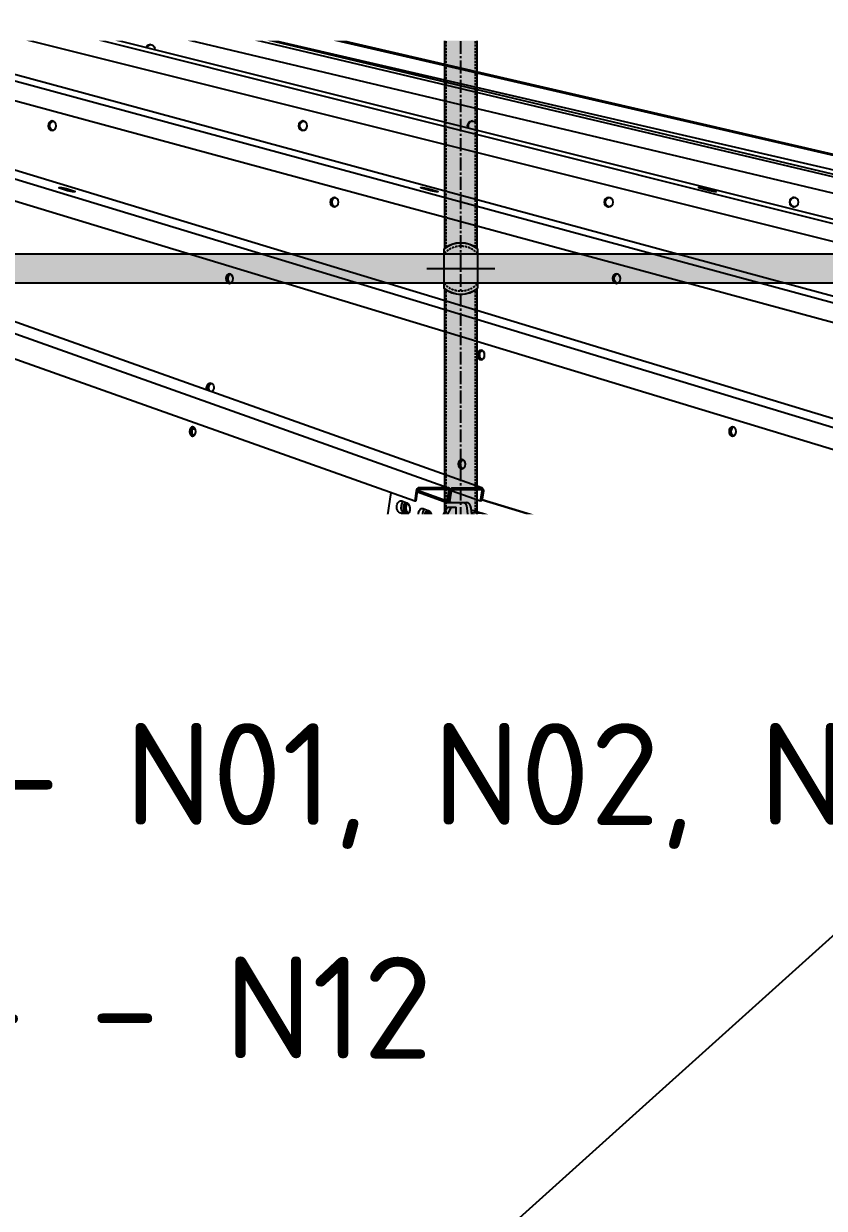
# Model space of a CAD drawing. Header units: millimetres. Extents: x -272986 to 200319, y -34579 to 49604.
# Drawn here: x -32902 to -31723, y 14774 to 16518 of the extents above; entities that cross this region are included whole.
import ezdxf
from ezdxf import colors
from ezdxf.entities.mleader import LeaderData, LeaderLine
from ezdxf.math import Vec2, Vec3

# ---------------------------------------------------------------- set-up
doc = ezdxf.new("R2010")
doc.units = ezdxf.units.MM
for name, pattern in [('CENTER2', [28.575000000000003, 19.05, -3.175, 3.175, -3.175]), ('HIDDEN', [9.524999999999999, 6.35, -3.175]), ('HIDDEN2', [4.762499999999999, 3.175, -1.5875])]:
    doc.linetypes.add(name, pattern=pattern)
doc.layers.get('Defpoints').update_dxf_attribs({"color": 9})
for name, color, linetype in [('X 0001 M', 7, 'Continuous'), ('X 0515 M', 7, 'Continuous'), ('X 1001 M', 8, 'HIDDEN2'), ('X 1515 M', 8, 'HIDDEN'), ('X 2001 M', 1, 'CENTER2'), ('X 3001 D', 5, 'Continuous'), ('X 4001 T', 7, 'Continuous'), ('X 5001 H', 8, 'Continuous')]:
    doc.layers.add(name, color=color, linetype=linetype)
doc.layers.add('X 5999 H', color=7, linetype='Continuous', true_color=0xffffff)
doc.styles.add('BIT STD. 2.5', font='isocpeur.ttf', dxfattribs={"height": 2.5})
doc.styles.add('BIT STD. 3.0', font='isocpeur.ttf', dxfattribs={"height": 2.5})
doc.dimstyles.new('BIT STD. 3.0', dxfattribs={"dimtxt": 3, "dimasz": 3, "dimexe": 1, "dimexo": 0.75, "dimgap": 1, "dimtad": 1, "dimdec": 0, "dimdsep": 46, "dimtxsty": 'BIT STD. 3.0', "dimcen": 0, "dimadec": 0, "dimazin": 0, "dimtfac": 1, "dimtdec": 0, "dimtmove": 0, "dimatfit": 3, "dimfxl": 1, "dimtfill": 1, "dimlwd": -1, "dimlwe": -1, "dimarcsym": 0})

# ---------------------------------------------------------------- blocks, each defined once
blk = doc.blocks.new('*D36')
at = {"layer": 'Defpoints', "color": 0, "transparency": 16777216}
for p in [(-29560.67678410275, 19644.47732991414), (-45157.67678410285, 15542.02923352813), (-29560.67678410275, 15542.02923352813)]:
    blk.add_point(p, dxfattribs=at)
at = {"layer": 'X 3001 D', "color": 0, "transparency": 16777216}
for p, q in [((-45157.67678410285, 15587.02923352813), (-45157.67678410285, 19704.47732991414)), ((-29560.67678410275, 15587.02923352813), (-29560.67678410275, 19704.47732991414)), ((-44977.67678410285, 19644.47732991414), (-29740.67678410275, 19644.47732991414))]:
    blk.add_line(p, q, dxfattribs=at)
for points in [[(-44977.67678410285, 19674.47732991414), (-44977.67678410285, 19614.47732991414), (-45157.67678410285, 19644.47732991414)], [(-29740.67678410275, 19674.47732991414), (-29740.67678410275, 19614.47732991414), (-29560.67678410275, 19644.47732991414)]]:
    blk.add_solid(points, dxfattribs=at)
at = {"layer": 'X 3001 D', "color": 0, "transparency": 16777216, "insert": (-37359.1767841028, 19794.47732991414), "char_height": 150, "attachment_point": 5, "style": 'BIT STD. 3.0', "bg_fill": 3, "box_fill_scale": 1.1, "bg_fill_color": 256, "bg_fill_true_color": 13158600, "bg_fill_transparency": 0}
blk.add_mtext('INTERNAL TANK DIAMETER - %%C15597mm (20 PLATES ROUND)', dxfattribs=at)
blk = doc.blocks.new('A$C79477E6E')
at = {"extrusion": (0, 1, 0)}
for p, q in [((779.1481817472595, 1807.075177638053), (5082.206792844812, 277.4080080997392)), ((5131.633180608846, 277.408008099721), (828.57456951126, 1807.075177638037)), ((903.5312063859819, 1807.148346581193), (5941.765514146438, 277.4811770428805)), ((5983.979637287925, 277.4811770428623), (945.7453295274463, 1807.148346581178)), ((1005.778426295106, 1807.190208002028), (6655.13038112038, 277.5230384637161)), ((6689.092787826947, 277.523038463698), (1039.740833001648, 1807.190208002014)), ((1083.343408352703, 1807.21483543778), (7204.707215990795, 277.5476658994667)), ((7229.581639094551, 277.5476658994485), (1108.217831456437, 1807.214835437764)), ((1134.300195464933, 1807.228758430649), (7576.947563330057, 277.5615888923367)), ((7592.12151198072, 277.5615888923185), (1149.474144115571, 1807.228758430632)), ((1157.385355568429, 1807.235084336009), (7762.676923543022, 277.5679147976971)), ((7767.776764765349, 277.5679147976789), (1162.485196790742, 1807.235084335995)), ((754.916153752536, 1778.76946572288), (5032.716276783151, 258.0812768213946)), ((1014.02843625953, 1741.149352064307), (5898.780234710128, 258.0812768213946)), ((1334.448691796191, 1689.133435874106), (6619.59664632897, 258.0812768213946)), ((1775.685961908388, 1607.919369280638), (7177.416619333144, 258.0812768213946)), ((2524.775437146218, 1453.231355403514), (7558.504774688907, 258.0812768213946)), ((4532.594486681122, 1003.980059078869), (7753.477457252335, 258.0812768213946)), ((4521.37500379642, 714.6485767070899), (4511.002168456904, 717.7978914679061)), ((4524.67270910845, 713.8421152152823), (4519.666805824305, 715.3619663059417)), ((4520.094441133533, 717.7978914679043), (4530.467276473039, 714.6485767070899)), ((5056.499570128759, 714.6485767070899), (5044.868551398231, 717.7978914679061)), ((5052.183531304257, 717.7978914679043), (5063.814550034778, 714.6485767070899)), ((5467.116335484247, 714.6485767070899), (5454.513527644976, 717.7978914679061)), ((5459.871095698098, 717.7978914679043), (5472.473903537353, 714.6485767070899)), ((3420.671222481727, 600.8943627818426), (4964.663591726112, 52.03025222574615)), ((3428.495417868846, 597.4372091013956), (4964.663591726119, 51.35447242221016)), ((3652.524732886723, 498.4489128456989), (4834.522209814506, 78.26808373252607)), ((4705.709115895883, 364.3759997488396), (4709.871577074449, 363.1161353394964)), ((4971.37461706976, 92.68079769186443), (4998.023386789679, 270.414033503368)), ((5034.907687131421, 272.6968277930373), (5032.716276783223, 258.0812768212581)), ((5034.617291697225, 258.0812768212581), (5036.808702045422, 272.6968277930373)), ((5036.618117676848, 271.4257305950359), (5080.01175531992, 256)), ((5086.095003044717, 256), (5037.013800714125, 273.4475670986558)), ((5080.89728012546, 275.1327529549999), (5039.074952017461, 275.1327529549999)), ((5081.262515183498, 277.5686781169625), (5039.440187075485, 277.5686781169625)), ((5082.433059981431, 272.6968277930373), (5080.241577728204, 258.0807972526654)), ((5084.334074895425, 272.6968277930373), (5082.046395628513, 257.4392139188985)), ((5086.235089809456, 272.6968277930373), (5083.851213528858, 256.7976305851244)), ((5086.440366476269, 273.4480089530134), (5129.668037397354, 258.0812768213509)), ((5088.501339781495, 275.1327529549999), (5130.323667889501, 275.1327529549999)), ((5088.866574839532, 277.5686781169625), (5130.688902947531, 277.5686781169625)), ((5129.668037397267, 258.0812768212581), (5131.859447745464, 272.6968277930373)), ((5133.760462659466, 272.6968277930373), (5131.569052311268, 258.0812768212581)), ((4999.888948222291, 97.00001194459765), (5081.119765357744, 249)), ((5086.315349744382, 249), (5005.084532608929, 97.00001194459765)), ((5013.505306455594, 258.0895718374832), (5021.098939298707, 255.3901591853555)), ((5032.716276783223, 258.0812768212581), (5034.617291697225, 258.0812768212581)), ((5045.145443301899, 246.8420191202895), (5052.739076145011, 244.1426064681636)), ((5080.01175531992, 256), (5109.188271614232, 256)), ((5081.119765357744, 249), (5093.91940940038, 249)), ((5093.91940940038, 135.5), (5093.91940940038, 249)), ((5109.507420236627, 247.6779934804836), (5134.565391379652, 21)), ((5140.648639104449, 21), (5115.590667961424, 247.6779934804836)), ((5115.861025922281, 245.2322966706524), (5590.086039748126, 101.2520070866813)), ((5131.569052311268, 258.0812768212581), (5129.668037397267, 258.0812768212581)), ((5131.858151171498, 260.0094137085234), (5845.392060055547, 43.3721300690795)), ((5131.928844446073, 260.4809005565712), (5845.392060055547, 43.86508022641829)), ((5018.469246880868, 237.8514980192213), (5010.875614037755, 240.5509106713489)), ((5016.958861762552, 240.5509106713489), (5022.439006019897, 238.6028087484101)), ((5050.109383727173, 226.6039453020294), (5042.51575088406, 229.3033579541552)), ((5048.598998608857, 229.3033579541552), (5054.079142866209, 227.3552560312164)), ((5056.732908750932, 239.1393675876861), (5051.882269320206, 239.1393675876861)), ((5133.674458919708, 239.8239289829962), (5116.363215712689, 240.6894159486164)), ((5116.589632242267, 238.6412196152742), (5178.577687624896, 219.8791119509042)), ((5175.16878682475, 124), (5117.290303494101, 232.3028471848702)), ((4446.373195453485, 213.8418656280992), (4964.66359172609, 30.16849796011775)), ((5178.577687624889, 219.8791119509042), (5178.224127437981, 217.9861511968647)), ((5178.577687624889, 219.8791119509042), (5213.261883117299, 213.8418656280992)), ((5213.261883117299, 213.8418656280992), (5213.069000477535, 212.8091722402878)), ((5213.261883117299, 213.8418656280992), (5845.392060055518, 22.51315940549648)), ((5094.461974395268, 135.5), (5093.91940940038, 135.5)), ((5094.461974395268, 21), (5094.461974395268, 135.5)), ((5175.16878682475, 124), (5175.16878682475, 19)), ((4196.081461887563, 95.22993228098494), (4715.97116139442, 95.22993228098312)), ((4715.574492657728, 92.30682208662802), (4196.081461887563, 92.30682208662984)), ((4664.06923553922, 90.85254444689781), (4873.879879252065, 16.49706326062915)), ((4934.734240868569, 16.49706326062915), (4724.923597155739, 90.85254444689599)), ((4725.320265892431, 93.7756546412511), (4938.596192835485, 18.19210038171332)), ((4998.86323889883, 92.75), (4972.267651382095, 92.75)), ((4989.399792625376, 97.31851114791971), (4996.993425468496, 94.61909849579206)), ((4964.66359172609, 82.75), (4964.66359172609, 19)), ((4969.859176112735, 82.75), (4969.859176112735, 19)), ((5100.956454878567, 11), (5094.461974395268, 21)), ((5134.565391379652, 21), (5134.565391379652, 16)), ((5140.648639104449, 16), (5140.648639104449, 21)), ((7883.500000002063, 3), (-7883.500000002063, 3)), ((-7883.500000002063, 0), (7883.500000002063, 0)), ((4937.265173298456, 16.49706326062915), (4196.291310200395, 16.49706326063279)), ((5211.336025681918, 11), (4975.054760499381, 11)), ((5097.210108431285, 3), (5097.210108431285, 0)), ((5134.565391379652, 16), (5131.318151137999, 11)), ((5140.648639104449, 16), (5134.565391379652, 16)), ((5137.401398862803, 11), (5140.648639104449, 16)), ((5142.564003147625, 3), (5142.564003147625, 0)), ((5211.336025681918, 3), (5211.336025681918, 11))]:
    blk.add_line(p, q, dxfattribs=at)
at = {"extrusion": (0, 0, -1)}
for centre, major_axis, ratio, start_param, end_param in [((4643.655414010154, 922.8236979599187), (-1.998401444325282e-14, 6.999999999991892), 0.9723699203976681, -1.204243695627932, -1.117010721276422), ((4643.655414010169, 922.8236979599151), (-2.664535259100376e-14, 7.000000000000083), 0.9723699203976679, -1.117010721276378, 1.680975528451874), ((4644.822640829447, 922.8236979599187), (2.797762022055394e-14, -6.999999999998814), 0.9723699203976692, 1.896619485724339, 2.024581932313402), ((4644.822640829447, 922.8236979599187), (3.563815909046753e-14, -7.000000000000142), 0.9723699203976693, 2.024581932313382, 3.055744830902915), ((4498.914113217728, 810.348170787991), (6.217248937900877e-15, -7.000000000000066), 0.8526401643540735, -4.258603374866154, 2.024581932313432), ((4501.526606041316, 810.3481707879946), (4.884981308350689e-15, -7.00000000000014), 0.8526401643540749, 0.2206433529065182, 2.024581932313378), ((4501.526606041316, 810.3481707879928), (5.995204332975845e-15, -7.000000000000289), 0.8526401643540749, 2.024581932313359, 2.920949300681849), ((4868.080953856577, 810.348170787991), (7.549516567451064e-15, -7.000000000000066), 0.9238795325112732, -4.25860337486619, 2.024581932313396), ((4869.994371018405, 810.3481707879946), (1.110223024625157e-14, -7.000000000000085), 0.9238795325112743, 0.14847836880139, 2.02458193231341), ((4869.994371018405, 810.3481707879946), (1.55431223447522e-14, -7.00000000000019), 0.9238795325112741, 2.024581932313353, 2.993114284785921), ((5117.37948517672, 810.348170787991), (6.714628852932947e-13, 6.999999999999969), 0.972369920397668, -2.096207359216063, -1.11701072127646), ((5117.37948517672, 810.348170787991), (-2.975397705995421e-14, 7.000000000000068), 0.972369920397668, -1.117010721276377, 2.572939192040228), ((5118.546711996005, 810.3481707879928), (4.307665335545607e-14, -7.000000000000373), 0.9723699203976693, 0.9876974703555543, 2.024581932313419), ((5118.546711996005, 810.3481707879928), (4.263256414560602e-14, -7.00000000000004), 0.9723699203976691, 2.02458193231342, 3.055744830903585), ((5048.526041351241, 717.7978914678952), (-6.868197010925892, 1.351987359084784), 0.1175366030260321, -1.032515782743913, 2.10907687084588), ((4914.307639307819, 697.872643616065), (6.217248937900877e-15, -7.000000000000066), 0.8526401643540735, -4.258603374866155, 2.024581932313431), ((4916.920132131407, 697.8726436160669), (5.329070518200751e-15, -7.000000000000086), 0.8526401643540747, 0.2206433529066123, 2.024581932313446), ((4916.920132131407, 697.8726436160669), (9.547918011776353e-15, -7.000000000000083), 0.8526401643540749, 2.024581932313449, 2.920949300682151), ((5060.157060081769, 714.648576707079), (6.868197010921877, -1.351987359083995), 0.1175366030260321, -1.032515782743628, 2.109076870846165), ((5318.181233829961, 697.872643616065), (7.549516567451064e-15, -7.000000000000066), 0.9238795325112732, -4.25860337486619, 2.024581932313395), ((5320.094650991796, 697.8726436160669), (8.881784197001252e-15, -7.000000000000183), 0.9238795325112743, 0.1484783688015745, 2.024581932313395), ((5320.094650991796, 697.8726436160687), (1.221245327087672e-14, -6.999999999999673), 0.9238795325112744, 2.024581932313378, 2.993114284786619), ((5591.103556343271, 697.872643616065), (4.662936703425657e-14, -7.000000000000065), 0.972369920397668, -4.258603374866182, 2.024581932313405), ((5592.270783162556, 697.8726436160669), (2.398081733190338e-14, -6.999999999999987), 0.9723699203976688, 0.08584782268290647, 2.024581932313415), ((5592.270783162556, 697.8726436160669), (3.397282455352979e-14, -7.000000000000347), 0.9723699203976692, 2.024581932313377, 3.055744830903857), ((5329.701165397903, 585.3971164441409), (6.217248937900877e-15, -7.000000000000066), 0.8526401643540735, -4.258603374866155, 2.024581932313431), ((4759.88588603598, 585.3971164441409), (4.884981308350689e-15, -7.000000000000065), 0.7604059656000091, -4.25860337486617, 2.024581932313416), ((4763.13312627764, 585.3971164441427), (3.108624468950438e-15, -7.000000000000195), 0.7604059656000106, 0.3099686873820562, 2.02458193231343), ((4763.13312627764, 585.3971164441427), (3.996802888650564e-15, -7.000000000000222), 0.7604059656000105, 2.024581932313441, 2.831623966207377), ((5332.313658221497, 585.3971164441427), (6.217248937900877e-15, -7.000000000000391), 0.8526401643540751, 0.2206433529068823, 2.024581932313364), ((5332.313658221497, 585.3971164441427), (7.549516567451064e-15, -7.00000000000002), 0.852640164354075, 2.024581932313399, 2.920949300682462), ((5130.344291018369, 472.921589272215), (4.884981308350689e-15, -7.000000000000065), 0.7604059656000091, -4.258603374866158, 2.024581932313427), ((5133.59153126003, 472.921589272215), (3.108624468950438e-15, -7.000000000000378), 0.7604059656000104, 0.3099686873820608, 2.024581932313341), ((5133.59153126003, 472.921589272215), (3.33066907387547e-15, -6.99999999999956), 0.7604059656000105, 2.024581932313466, 2.831623966207522), ((4731.661955626947, 424.6260557545756), (5.488942633746774e-13, 6.999999999999892), 0.7604059656000084, -2.074292165599585, -1.117010721276482), ((4731.661955626947, 424.6260557545756), (-1.332267629550188e-15, 7.000000000000081), 0.7604059656000084, -1.117010721276371, 2.602297243633295), ((4734.909195868608, 424.6260557545775), (2.664535259100375e-15, -7.000000000000378), 0.7604059656000104, 0.8120767565319418, 2.024581932313341), ((4734.909195868608, 424.6260557545775), (3.996802888650565e-15, -7.000000000000759), 0.7604059656000106, 2.024581932313447, 2.831623966207404), ((4705.669155930027, 360.4460621002891), (6.217248937900877e-15, -7.000000000000065), 0.6494480483301575, -4.258603374866174, 2.024581932313412), ((4709.471185758044, 360.4460621002909), (3.33066907387547e-15, -6.999999999998392), 0.6494480483301595, 2.024581932313299, 2.710173263191158), ((5500.802696000745, 360.4460621002891), (4.884981308350689e-15, -7.000000000000065), 0.7604059656000091, -4.258603374866158, 2.024581932313427), ((5504.049936242413, 360.4460621002927), (4.884981308350689e-15, -6.999999999997947), 0.7604059656000105, 2.024581932313281, 2.831623966207633), ((4709.471185758044, 360.4460621002891), (1.77635683940025e-15, -7.000000000000366), 0.649448048330159, 0.4314193903986967, 2.024581932313393), ((5504.04993624242, 360.4460621002891), (3.996802888650564e-15, -6.999999999999659), 0.7604059656000105, 0.3099686873821772, 2.024581932313482), ((5102.120360609337, 312.1505285826497), (4.884981308350689e-15, -7.000000000000065), 0.7604059656000091, -4.258603374866158, 2.024581932313427), ((5105.367600850997, 312.1505285826515), (3.552713678800501e-15, -7.000000000000391), 0.7604059656000105, 0.3099686873820606, 2.024581932313348), ((5105.367600850997, 312.1505285826497), (3.552713678800501e-15, -7.000000000000737), 0.7604059656000105, 2.024581932313475, 2.831623966207762), ((5038.709716959424, 272.6968277930373), (0.8373738886950488, 2.35559015334364), 0.7409168099648034, -1.828331345606782, -0.2575350188116123), ((5080.53204506743, 272.6968277930373), (0.8373738886951061, 2.355590153343801), 0.7409168099648032, -0.2575350188119465, 1.313261307983132), ((5088.136104723464, 272.6968277930373), (1.674747777390557, 4.711180306688566), 0.7409168099648025, -1.828331345606618, -0.2575350188118355), ((5129.95843283147, 272.6968277930373), (1.674747777390595, 4.711180306688673), 0.7409168099648026, -0.2575350188117529, 1.313261307982984), ((5012.190460246671, 249.320241254416), (4.884981308350689e-15, -9.000000000000004), 0.6494480483301643, 0.2268928027593017, 3.368485456349095), ((5022.07052439309, 247.9705349283522), (1.554312234475219e-15, -9.000000000000114), 0.649448048330157, -0.155062834712024, 2.670099564043094), ((5019.784093089784, 246.6208286022902), (-5.107025913275721e-15, 9.000000000000014), 0.6494480483301643, 0.2268928027593018, 3.368485456349095), ((5025.872554221107, 247.9705349283522), (6.021849685566849e-13, 9.000000000000407), 0.6494480483301591, -2.730463325235343, -0.6971069970547976), ((5043.830597092983, 238.0726885372223), (5.551115123125785e-15, -9.000000000000005), 0.6494480483301643, 0.2268928027593019, 3.368485456349095), ((5053.710661239395, 236.7229822111603), (2.331468351712829e-15, -9.000000000000096), 0.6494480483301568, -0.1550628347121821, 2.670099564043067), ((5051.424229936096, 235.3732758850965), (-5.551115123125783e-15, 9.000000000000014), 0.6494480483301642, 0.2268928027593021, 3.368485456349095), ((5103.105023889435, 246), (-3.774553081086016e-15, 10.00000000000003), 0.6494480483301643, 1.451750632754137e-16, 1.402199387185465), ((5057.512691067412, 236.7229822111603), (6.004086117172847e-13, 9.000000000000266), 0.6494480483301593, -2.730463325235327, -0.6971069970549775), ((4681.563642099809, 199.6750014107238), (6.217248937900877e-15, -7.000000000000065), 0.6494480483301575, -4.258603374866174, 2.024581932313412), ((4685.365671927826, 199.6750014107238), (1.77635683940025e-15, -7.000000000000366), 0.649448048330159, 0.4314193903986931, 2.02458193231339), ((4685.365671927826, 199.6750014107256), (3.552713678800501e-15, -6.999999999998412), 0.6494480483301593, 2.024581932313307, 2.710173263191384), ((5472.578765591719, 199.6750014107238), (4.884981308350689e-15, -7.000000000000065), 0.7604059656000091, -4.258603374866158, 2.024581932313427), ((5475.826005833387, 199.6750014107238), (3.996802888650564e-15, -6.999999999999659), 0.7604059656000105, 0.3099686873821736, 2.024581932313478), ((5475.826005833387, 199.6750014107256), (7.105427357601002e-15, -6.999999999998261), 0.7604059656000105, 2.02458193231329, 2.831623966207827), ((4474.60841306462, 100.8537086395827), (-6.936425114089349, 0.9412792553915994), 0.1819892258667495, -3.782306245871074, 2.500879061308512), ((4558.283188194971, 100.8537086395827), (-6.936425114089349, 0.9412792553915994), 0.1819892258667495, -3.782306245871074, 2.500879061308512), ((4641.957963325327, 100.8537086395827), (-6.936425114089349, 0.9412792553915994), 0.1819892258667495, -3.782306245871074, 2.500879061308512), ((4719.980203874922, 93.65527490057684), (6.936425114091551, -0.9412792553920593), 0.1819892258667508, -2.21150991907786, -0.7172364651939773), ((4725.632738455683, 100.8537086395827), (-6.936425114089349, 0.9412792553915994), 0.1819892258667495, -3.782306245871074, 2.500879061308512), ((4977.463235768733, 82.75), (-3.774553081085984e-15, 9.999999999999943), 0.7604059656000475, -1.570796326794897, 5.773159728050814e-15), ((4988.084946416453, 88.54918056485076), (-6.217248937900877e-15, 8.99999999999997), 0.6494480483301643, -1.085175256289185, 0.2268928027592778), ((4997.965010562872, 87.19947423879239), (0, 8.999999999992024), 0.649448048330157, -0.9062207586863824, -0.4714930895461671), ((4993.667654512192, 102.75), (2.664535259100376e-15, -9.999999999999996), 0.7604059656000474, -0.9581936386914327, 4.773959005888173e-15), ((4995.678579259573, 85.84976791272857), (-5.10702591327572e-15, 8.999999999996257), 0.6494480483301643, 0.2268928027592396, 0.35608444947435), ((4727.856686359333, 75.43549301084022), (6.936425114089349, -0.9412792553916025), 0.1819892258667504, -3.782306245871074, 2.500879061308512), ((4789.107716712537, 78.35860320519532), (-6.936425114089349, 0.9412792553915994), 0.1819892258667495, -3.782306245871074, 2.500879061308512), ((4791.331664616187, 52.94038757645285), (6.936425114089349, -0.9412792553916025), 0.1819892258667504, -3.782306245871074, 2.500879061308512), ((4852.582694969406, 55.86349777080795), (-6.936425114089349, 0.9412792553915994), 0.1819892258667495, -3.782306245871074, 2.500879061308512), ((4916.057673226267, 33.36839233642058), (-6.936425114089349, 0.9412792553915994), 0.1819892258667495, -3.782306245871074, 2.500879061308512), ((4854.806642873056, 30.44528214206548), (6.936425114089349, -0.9412792553916025), 0.1819892258667504, -3.782306245871074, 2.500879061308512), ((4933.256130817961, 18.07172064103543), (6.936425114094068, -0.9412792553922261), 0.1819892258667502, -0.7172364651922578, 0.9300827345131031), ((4497.914740237164, 10.87328690203321), (-6.936425114089349, 0.9412792553915994), 0.1819892258667495, -3.782306245871074, 2.500879061308512), ((4578.184392111492, 10.87328690203321), (-6.936425114089349, 0.9412792553915994), 0.1819892258667495, -3.782306245871074, 2.500879061308512), ((4658.454043985821, 10.87328690203321), (-6.936425114089349, 0.9412792553915994), 0.1819892258667495, -3.782306245871074, 2.500879061308512), ((4738.723695860146, 10.87328690203321), (-6.936425114089349, 0.9412792553915994), 0.1819892258667495, -3.782306245871074, 2.500879061308512), ((4818.993347734478, 10.87328690203321), (-6.936425114089349, 0.9412792553915994), 0.1819892258667495, -3.782306245871074, 2.500879061308512), ((4899.262999608796, 10.87328690203321), (-6.936425114089349, 0.9412792553915994), 0.1819892258667495, -3.782306245871074, 2.500879061308512)]:
    blk.add_ellipse(centre, major_axis=major_axis, ratio=ratio, start_param=start_param, end_param=end_param, dxfattribs=at)
for centre, major_axis, ratio, start_param, end_param in [((4644.239027419815, 922.8236979599169), (7.407408020299044e-13, -7.000000000005805), 0.9723699203976692, -2.024581932313547, -1.916961777500357), ((4644.239027419801, 922.8236979599169), (-3.819167204710538e-14, 6.99999999999983), 0.9723699203976681, 1.117010721276472, 1.224630876089261), ((4644.239027419808, 922.8236979599187), (-3.647082635893639e-14, 7.000000000000126), 0.9723699203976692, 0.04288435031093517, 1.117010721276432), ((4500.220359629529, 810.3481707879946), (6.217248937900877e-13, -7.00000000000014), 0.8526401643540749, -2.024581932313467, -0.1096482924258961), ((4500.220359629518, 810.348170787991), (-1.887379141862766e-15, 7.000000000000038), 0.852640164354073, 1.11701072127632, 3.031944361163037), ((4500.220359629518, 810.348170787991), (-6.217248937900877e-13, 6.999999999999908), 0.8526401643540731, 0.1096482924265914, 1.11701072127629), ((4869.037662437495, 810.3481707879946), (6.794564910705958e-13, -7.000000000000127), 0.9238795325112744, -2.02458193231349, -0.07403432037851743), ((4869.037662437488, 810.348170787991), (-7.882583474838615e-15, 7.000000000000042), 0.9238795325112729, 1.117010721276381, 3.067558333209452), ((4869.037662437488, 810.348170787991), (-6.745715097622451e-13, 6.99999999999992), 0.9238795325112726, 0.07403432038014923, 1.117010721276319), ((5117.963098586366, 810.3481707879928), (7.522871214860061e-13, -6.999999999999999), 0.972369920397669, -2.024581932313504, -1.016963301344578), ((5117.963098586351, 810.348170787991), (3.108624468950438e-15, 6.999999999999951), 0.9723699203976682, 1.117010721276336, 2.124629352244698), ((5117.963098586359, 810.348170787991), (-7.389644451905042e-13, 7.000000000000029), 0.972369920397668, 0.04288435030566173, 1.117010721276291), ((4515.120669485987, 715.3619663059308), (-6.894564237091132, 1.210365226139115), 0.1460940232136631, -2.264859855082229, -1.727173186047873), ((4915.613885719624, 697.8726436160669), (6.21724893790088e-13, -6.999999999999975), 0.8526401643540749, -2.024581932313518, -0.1096482924262323), ((4915.613885719609, 697.872643616065), (-2.664535259100376e-15, 7.000000000000071), 0.852640164354073, 1.117010721276362, 3.031944361163189), ((4915.613885719624, 697.8726436160687), (-6.88338275267597e-15, 6.99999999999978), 0.8526401643540751, 0.1096482924282928, 1.117010721276369), ((5319.137942410885, 697.8726436160669), (6.799005802804459e-13, -7.000000000000086), 0.9238795325112742, -2.024581932313504, -0.07403432037908386), ((5319.137942410871, 697.872643616065), (-6.661338147750939e-15, 7.000000000000138), 0.9238795325112727, 1.117010721276459, 3.067558333209877), ((5319.137942410885, 697.8726436160669), (-1.432187701766452e-14, 7.000000000000233), 0.9238795325112743, 0.07403432038244988, 1.117010721276429), ((5591.687169752917, 697.8726436160669), (7.336353746723034e-13, -7.000000000000094), 0.9723699203976691, -2.024581932313517, -0.04288435030336135), ((5591.687169752902, 697.872643616065), (-1.887379141862766e-14, 7.000000000000117), 0.972369920397668, 1.117010721276375, 3.098708303284333), ((5591.687169752902, 697.872643616065), (-7.23421322845752e-13, 7.000000000000289), 0.972369920397668, 0.04288435030532156, 1.117010721276264), ((4761.509506156817, 585.3971164441427), (5.524469770534779e-13, -7.000000000000184), 0.7604059656000105, -2.024581932313499, -0.1531119480284435), ((4761.509506156803, 585.3971164441409), (-1.332267629550188e-15, 7.000000000000163), 0.7604059656000084, 1.117010721276414, 2.988480705561884), ((4761.509506156817, 585.3971164441409), (-4.662936703425657e-15, 7.000000000001434), 0.7604059656000105, 0.1531119480294323, 1.117010721276345), ((5331.007411809715, 585.3971164441427), (6.217248937900877e-13, -7.000000000000378), 0.8526401643540749, -2.024581932313453, -0.1096482924265341), ((5331.007411809693, 585.3971164441409), (-2.664535259100376e-15, 7.000000000000176), 0.8526401643540731, 1.117010721276344, 3.031944361163345), ((5331.007411809715, 585.3971164441427), (-7.882583474838611e-15, 6.999999999999925), 0.852640164354075, 0.1096482924279844, 1.11701072127639), ((5131.967911139207, 472.921589272215), (5.546674231027282e-13, -7.000000000000353), 0.7604059656000104, -2.02458193231341, -0.153111948028624), ((5131.967911139185, 472.921589272215), (-1.221245327087672e-15, 6.999999999999961), 0.7604059656000085, 1.117010721276399, 2.9884807055624), ((5131.967911139207, 472.921589272215), (-5.329070518200751e-15, 7.000000000000656), 0.7604059656000103, 0.1531119480289331, 1.117010721276313), ((4733.285575747785, 424.6260557545775), (5.537792446830281e-13, -7.000000000000404), 0.7604059656000104, -2.024581932313431, -0.9497699138974733), ((4733.28557574777, 424.6260557545756), (1.332267629550188e-15, 7.000000000000101), 0.7604059656000083, 1.117010721276436, 2.191822739691409), ((4733.285575747785, 424.6260557545775), (-4.32986979603811e-15, 6.99999999999981), 0.7604059656000105, 0.1531119480287804, 1.117010721276329), ((4707.570170844021, 360.4460621002891), (-4.707345624410664e-13, 6.999999999999179), 0.6494480483301569, 0.2106343580668208, 1.117010721276399), ((5502.426316121597, 360.4460621002909), (-3.996802888650564e-15, 6.999999999999253), 0.7604059656000105, 0.1531119480284464, 1.11701072127642), ((4707.57017084405, 360.4460621002891), (4.711786516509164e-13, -7.000000000000037), 0.6494480483301593, -2.024581932313527, -0.2106343580682937), ((4707.570170844021, 360.4460621002891), (-9.992007221626409e-16, 6.999999999999881), 0.6494480483301567, 1.11701072127641, 2.930958295522927), ((5502.426316121597, 360.4460621002891), (5.53335155473178e-13, -6.999999999999633), 0.7604059656000104, -2.02458193231355, -0.1531119480284944), ((5502.426316121568, 360.4460621002891), (-1.221245327087672e-15, 7.000000000000108), 0.7604059656000085, 1.11701072127637, 2.988480705562403), ((5103.743980730174, 312.1505285826515), (5.524469770534779e-13, -7.000000000000184), 0.7604059656000105, -2.024581932313506, -0.1531119480286462), ((5103.743980730153, 312.1505285826497), (-8.881784197001252e-16, 6.999999999999923), 0.7604059656000084, 1.117010721276347, 2.988480705562226), ((5103.743980730174, 312.1505285826497), (-4.107825191113079e-15, 7.000000000000837), 0.7604059656000105, 0.1531119480285831, 1.117010721276327), ((5038.709716959424, 272.6968277930373), (1.674747777390555, 4.711180306688566), 0.7409168099648032, 0.2575350188119874, 1.828331345606725), ((5080.53204506743, 272.6968277930373), (1.674747777390479, 4.711180306688353), 0.7409168099648032, -1.313261307983081, 0.2575350188117924), ((5088.136104723464, 272.6968277930373), (0.8373738886950882, 2.355590153343747), 0.7409168099648027, 0.2575350188114647, 1.828331345606634), ((5129.95843283147, 272.6968277930373), (0.8373738886951264, 2.355590153343854), 0.7409168099648026, -1.313261307983199, 0.2575350188118797), ((5018.273707971475, 249.320241254416), (6.092903959142859e-13, -8.999999999999984), 0.6494480483301645, -2.670099564045988, -0.2268928027594659), ((5023.971539307084, 247.9705349283522), (6.039613253960852e-13, -9.000000000000414), 0.649448048330157, -2.562941245057198, -0.1683227234195037), ((5049.91384481778, 238.0726885372223), (6.106226635438361e-13, -9), 0.6494480483301642, -2.670099564046002, -0.2268928027594157), ((5055.611676153389, 236.7229822111603), (6.052935930256353e-13, -8.99999999999998), 0.649448048330157, -2.562941245056966, -0.1683227234193381), ((5109.188271614232, 246), (-5.10702591327572e-15, 10.00000000000002), 0.6494480483301643, -1.402199387185453, 1.13242748511766e-14), ((4683.464657013832, 199.6750014107238), (4.747313653297172e-13, -6.999999999999998), 0.6494480483301593, -2.024581932313502, -0.2106343580684229), ((4683.464657013803, 199.6750014107238), (-4.440892098500626e-16, 6.999999999999979), 0.6494480483301568, 1.117010721276297, 2.930958295522935), ((4683.464657013803, 199.6750014107238), (-4.707345624410664e-13, 6.999999999999922), 0.6494480483301568, 0.2106343580667738, 1.117010721276333), ((5474.202385712564, 199.6750014107238), (5.53335155473178e-13, -6.999999999999633), 0.7604059656000104, -2.024581932313547, -0.1531119480288821), ((5474.202385712542, 199.6750014107238), (-1.443289932012704e-15, 6.999999999999968), 0.7604059656000084, 1.117010721276344, 2.988480705562573), ((5474.202385712564, 199.6750014107256), (-4.88498130835069e-15, 6.999999999998452), 0.7604059656000104, 0.1531119480281172, 1.117010721276507), ((4719.583535138223, 90.73216470622174), (-6.936425114091612, 0.9412792553918086), 0.1819892258667548, -2.424356188398741, -0.9300827345148583), ((4972.267651382095, 82.75), (-3.774553081086006e-15, 10), 0.7604059656000475, -8.881784197001252e-16, 1.570796326794896), ((4994.168194141257, 88.54918056485258), (6.115108419635362e-13, -8.999999999999964), 0.6494480483301642, -2.670099564046004, -2.05641739730078), ((4999.866025476873, 87.19947423877784), (6.039613253960852e-13, -9.000000000010989), 0.649448048330157, -2.56294124505721, -2.273271342185502), ((4998.86323889883, 102.75), (3.774553081086006e-15, -10), 0.7604059656000474, -8.881784197001252e-16, 0.9581936386914365), ((4975.054760499381, 19), (1.988310271957479e-14, -16), 0.6494480483301643, -1.570796326794897, -1.332267629550188e-15), ((4975.054760499381, 19), (7.123394998959353e-16, -7.999999999999986), 0.6494480483301643, -1.570796326794897, 1.332267629550188e-15), ((5180.364371211388, 19), (7.123394998959409e-16, -8), 0.6494480483301643, -1.570796326794897, -4.440892098500626e-16)]:
    blk.add_ellipse(centre, major_axis=major_axis, ratio=ratio, start_param=start_param, end_param=end_param)
at = {"extrusion": (0, 0, -0.9999999999999999)}
for centre, major_axis, ratio, start_param, end_param in [((4515.548304795218, 717.7978914678952), (-6.894564237090552, 1.210365226139775), 0.1460940232134664, -0.8767327985101128, 2.26485985507968), ((5457.192311671537, 717.7978914678952), (-6.84600424134137, 1.46021434301695), 0.08608504159047531, -1.187192684690881, 1.954399968898912), ((4525.921140134727, 714.648576707079), (6.894564237086522, -1.210365226139068), 0.1460940232134665, -0.8767327985098232, 2.26485985507997), ((5469.795119510793, 714.648576707079), (6.846004241337365, -1.460214343016097), 0.08608504159047535, -1.187192684690593, 1.9543999688992), ((4658.729173521704, 90.73216470622174), (6.936425114090849, -0.9412792553919369), 0.1819892258667491, -2.211509919077288, -0.717236465194049)]:
    blk.add_ellipse(centre, major_axis=major_axis, ratio=ratio, start_param=start_param, end_param=end_param, dxfattribs=at)
blk = doc.blocks.new('*U756')
at = {"layer": 'X 0515 M'}
for p, q in [((0, 55), (15597.00000000012, 55)), ((-10, -55.00000000000001), (15607.00000000012, -55.00000000000001))]:
    blk.add_line(p, q, dxfattribs=at)
at = {"layer": 'X 1515 M'}
for p, q in [((0, 45), (15597.00000000012, 45)), ((15597.00000000012, -45.00000000000001), (0, -45.00000000000001))]:
    blk.add_line(p, q, dxfattribs=at)
blk = doc.blocks.new('Heavy Duty - HR Std - front elev')
at = {"layer": 'X 5999 H', "ltscale": 10, "true_color": 0xc7c8ca}
h = blk.add_hatch(color=9, dxfattribs=at)
edge = h.paths.add_edge_path()
edge.add_arc((50.00000000000091, 545.0000000000038), 37.99999999999599, 50.540968735997524, 129.4590312640024, ccw=False)
edge.add_line((74.14999999999964, 574.3390098674099), (74.14999999999964, 1065.660990132583))
edge.add_arc((50.00000000000221, 1094.999999999992), 37.99999999999788, 230.5409687359938, 309.4590312639976, ccw=False)
edge.add_line((25.85000000000036, 1065.660990132586), (25.85000000000218, 574.3390098674099))
edge = h.paths.add_edge_path()
edge.add_line((74.93338984173715, 1066.323771674084), (74.93338984173715, 1123.676228325916))
edge.add_arc((50.00000000000091, 1095.000000000001), 37.99999999999988, 48.99371303907665, 131.0062869609233)
edge.add_line((25.06661015826467, 1123.676228325916), (25.06661015826467, 1066.323771674084))
edge.add_arc((50.00000000000091, 1094.999999999999), 37.99999999999988, 228.9937130390767, 311.0062869609233)
edge = h.paths.add_edge_path()
edge.add_arc((50, 544.9999999999958), 37.99999999999621, 230.540968735996, 309.459031264004, ccw=False)
edge.add_line((25.85000000000036, 515.6609901325901), (25.85000000000036, -25))
edge.add_line((25.85000000000036, -25), (-25, -25))
edge.add_line((-25, -25), (-25, 40))
edge.add_line((-25, 40), (25.85000000000036, 40))
edge.add_line((25.85000000000036, 40), (25.85000000000036, -25))
edge.add_line((25.85000000000036, -25), (74.14999999999964, -25))
edge.add_line((74.14999999999964, -25), (125, -25))
edge.add_line((125, -25), (125, 40))
edge.add_line((125, 40), (74.14999999999964, 40))
edge.add_line((74.14999999999964, 40), (74.14999999999964, -25))
edge.add_line((74.14999999999964, -25), (74.14999999999964, 515.6609901325901))
edge = h.paths.add_edge_path()
edge.add_line((74.93338984173715, 516.3237716740841), (74.93338984173715, 573.6762283259159))
edge.add_arc((50.00000000000091, 545.0000000000013), 37.99999999999979, 48.99371303907655, 131.0062869609235)
edge.add_line((25.06661015826467, 573.6762283259159), (25.06661015826467, 516.3237716740841))
edge.add_arc((50.00000000000091, 544.9999999999987), 37.99999999999979, 228.9937130390765, 311.0062869609234)
edge = h.paths.add_edge_path(flags=16)
edge.add_arc((100, 0), 9, 0, 360)
edge = h.paths.add_edge_path(flags=16)
edge.add_arc((0, 0), 9, 0, 360)
at = {"layer": 'X 0001 M'}
for points in [[(74.93338984173715, 1066.323771674084), (74.93338984173715, 1123.676228325916, 0.3739472142884485), (25.06661015826467, 1123.676228325916), (25.06661015826467, 1066.323771674084, 0.3739472142884484)], [(25.85000000000218, 574.3390098674099, -0.3586331317842767), (74.14999999999964, 574.3390098674099), (74.14999999999964, 1065.660990132583, -0.3586331317842717), (25.85000000000036, 1065.660990132586)], [(74.93338984173715, 516.3237716740841), (74.93338984173715, 573.6762283259159, 0.3739472142884485), (25.06661015826467, 573.6762283259159), (25.06661015826467, 516.3237716740841, 0.3739472142884484)]]:
    blk.add_lwpolyline(points, format="xyb", close=True, dxfattribs=at)
at = {"layer": 'X 0001 M', "ltscale": 10}
blk.add_lwpolyline([(74.14999999999964, 515.6609901325901, -0.3586331317842913), (25.85000000000036, 515.6609901325901), (25.85000000000036, -25), (-25, -25), (-25, 40), (25.85000000000036, 40), (25.85000000000036, -25), (74.14999999999964, -25), (125, -25), (125, 40), (74.14999999999964, 40), (74.14999999999964, -25)], format="xyb", close=True, dxfattribs=at)
for centre in [(0, 0), (100, 0)]:
    blk.add_circle(centre, 9, dxfattribs=at)
at = {"layer": 'X 1001 M'}
for p, q in [((28.50000000000182, 576.332890067788), (28.50000000000182, 1063.667109932212)), ((71.49999999999818, 576.332890067788), (71.49999999999818, 1063.667109932212)), ((28.5, -25), (28.5, 513.667109932212)), ((71.5, -25), (71.5, 513.667109932212))]:
    blk.add_line(p, q, dxfattribs=at)
blk.add_lwpolyline([(74.14999999999964, 40), (25.85000000000036, 40)], dxfattribs=at)
for centre, start, end in [((50.00000000000182, 1095), 40.77111638008072, 139.2288836199193), ((50.00000000000182, 1095), 220.7711163800807, 319.2288836199193), ((50.00000000000182, 545), 40.77111638008072, 139.2288836199193), ((50.00000000000182, 545), 220.7711163800807, 319.2288836199193)]:
    blk.add_arc(centre, 32.923, start, end, dxfattribs=at)
at = {"layer": 'X 2001 M'}
blk.add_line((50, -25), (50.00000000000182, 1158), dxfattribs=at)
at = {"layer": 'X 2001 M', "ltscale": 10}
for p, q in [((0.0666101582646661, 1095), (99.93338984173715, 1095)), ((0.0666101582646661, 545), (99.93338984173715, 545)), ((-17, 0), (17, 0)), ((1.818989403545856e-12, 17), (1.818989403545856e-12, -17)), ((117, 0), (83, 0)), ((99.99999999999818, 17), (99.99999999999818, -17))]:
    blk.add_line(p, q, dxfattribs=at)
blk = doc.blocks.new('*D309')
at = {"layer": 'Defpoints', "color": 0, "transparency": 16777216}
for p in [(-34773.60004402025, 15226.02923352813), (-33927.59791554851, 14931.23980639727), (-44767.34113653186, 1987.529233528126)]:
    blk.add_point(p, dxfattribs=at)
at = {"layer": 'X 3001 D', "color": 0, "transparency": 16777216}
for p, q in [((-34728.60004402025, 15226.02923352813), (-34413.60004402025, 15226.02923352813)), ((-34413.60004402025, 15226.02923352813), (-34287.59791554851, 14931.23980639727)), ((-34287.59791554851, 14931.23980639727), (-32326.3018718923, 14931.23980639727))]:
    blk.add_line(p, q, dxfattribs=at)
at = {"layer": 'X 3001 D', "color": 0, "transparency": 16777216, "insert": (-33096.9498937204, 15067.82575455552), "char_height": 150, "attachment_point": 5, "style": 'BIT STD. 3.0', "bg_fill": 3, "box_fill_scale": 1.1, "bg_fill_color": 256, "bg_fill_true_color": 13158600, "bg_fill_transparency": 0}
blk.add_mtext('{\\fArial|b0|i0|c0|p34;▼}13.239m{\\C1;*} - {\\C7;N12}', dxfattribs=at)
blk = doc.blocks.new('*D512')
at = {"layer": 'Defpoints', "color": 0, "transparency": 16777216}
for p in [(-37146.04291429606, 15246.02923352813), (-33942.21616775348, 15245.52923352813), (-44767.34113653186, 1987.529233528126)]:
    blk.add_point(p, dxfattribs=at)
at = {"layer": 'X 3001 D', "color": 0, "transparency": 16777216}
for p, q in [((-37101.04291429606, 15246.02923352813), (-34662.21616775348, 15246.02923352813)), ((-34662.21616775348, 15246.02923352813), (-34302.21616775348, 15245.52923352813)), ((-34302.21616775348, 15245.52923352813), (-30570.92012409727, 15245.52923352813))]:
    blk.add_line(p, q, dxfattribs=at)
at = {"layer": 'X 3001 D', "color": 0, "transparency": 16777216, "insert": (-32226.56814592537, 15395.52923352813), "char_height": 150, "attachment_point": 5, "style": 'BIT STD. 3.0', "bg_fill": 3, "box_fill_scale": 1.1, "bg_fill_color": 256, "bg_fill_true_color": 13158600, "bg_fill_transparency": 0}
blk.add_mtext('{\\fArial|b0|i0|c0|p34;▼}13.259m - {\\C7;N01, N02, N03, N05, N07}', dxfattribs=at)

msp = doc.modelspace()

# ---------------------------------------------------------------- hatches: boundary and pattern name
at = {"layer": 'X 5999 H', "true_color": 0xc7c8ca}
h = msp.add_hatch(color=9, dxfattribs=at)
h.dxf.hatch_style = 1
edge = h.paths.add_edge_path()
edge.add_line((-45027.96845269673, 16178.65138152393), (-29489.18050489275, 16178.65138152393))
edge.add_arc((-29489.18050489275, 16157.15138152393), 21.5, -90, 90, ccw=False)
edge.add_line((-29489.18050489275, 16135.65138152393), (-45027.96845269673, 16135.65138152393))
edge.add_arc((-45027.96845269673, 16157.15138152393), 21.5, 90, 270, ccw=False)

# ---------------------------------------------------------------- linework, layer by layer
msp.add_line((-32248.03649328792, 15442.02923352813), (-31870.09888635846, 15442.02923352813))
msp.add_lwpolyline([(-45027.96845269673, 16178.65138152393), (-29489.18050489275, 16178.65138152393, -0.9999999999999999), (-29489.18050489275, 16135.65138152393), (-45027.96845269673, 16135.65138152393, -0.9999999999999999)], format="xyb", close=True)
at = {"layer": 'X 2001 M'}
msp.add_line((-45207.67678410282, 15502.02923352813), (-29510.67678410278, 15502.02923352809), dxfattribs=at)

# ---------------------------------------------------------------- block references
at = {"layer": 'X 5001 H', "color": 252}
msp.add_blockref('A$C79477E6E', (-37359.17678410285, 15557.02923352813), dxfattribs=at)

# ---------------------------------------------------------------- dimensions: what is measured, and where the dimension line sits
at = {"layer": 'X 3001 D'}
dim = msp.add_ordinate_dim(feature_location=(-34773.60004402025, 15226.02923352813), offset=(846.0021284717368, -294.7894271308596), dtype=0, origin=(-44767.34113653186, 1987.529233528126), text='{\\fArial|b0|i0|c0|p34;▼}<>{\\C1;*} - {\\C7;N12}', dimstyle='BIT STD. 3.0', override={"dimdec": 3, "dimlfac": 0.001, "dimzin": 0, "dimpost": 'm'}, dxfattribs=at)
dim.commit()
dim.dimension.update_dxf_attribs({"geometry": '*D309', "text_midpoint": (-33096.9498937204, 15067.82575455552)})

# ---------------------------------------------------------------- next in the draw order: dimensions: what is measured, and where the dimension line sits
dim = msp.add_linear_dim(base=(-29560.67678410275, 19644.47732991414), p1=(-45157.67678410285, 15542.02923352813), p2=(-29560.67678410275, 15542.02923352813), text='INTERNAL TANK DIAMETER - %%C<>mm (20 PLATES ROUND)', dimstyle='BIT STD. 3.0', dxfattribs=at)
dim.commit()
dim.dimension.update_dxf_attribs({"geometry": '*D36', "text_midpoint": (-37359.1767841028, 19794.47732991414)})

# ---------------------------------------------------------------- next in the draw order: block references
msp.add_blockref('*U756', (-45157.67678410286, 15502.02923352813))
at = {"layer": 'X 0001 M'}
msp.add_blockref('Heavy Duty - HR Std - front elev', (-32308.62042067657, 15612.15138152393), dxfattribs=at)

# ---------------------------------------------------------------- next in the draw order: dimensions: what is measured, and where the dimension line sits
at = {"layer": 'X 3001 D'}
dim = msp.add_ordinate_dim(feature_location=(-37146.04291429606, 15246.02923352813), offset=(3203.8267465425743, -0.5), dtype=0, origin=(-44767.34113653186, 1987.529233528126), text='{\\fArial|b0|i0|c0|p34;▼}<> - {\\C7;N01, N02, N03, N05, N07}', dimstyle='BIT STD. 3.0', override={"dimdec": 3, "dimlfac": 0.001, "dimzin": 0, "dimpost": 'm'}, dxfattribs=at)
dim.commit()
dim.dimension.update_dxf_attribs({"geometry": '*D512', "text_midpoint": (-32226.56814592537, 15395.52923352813)})

# ---------------------------------------------------------------- next in the draw order: leaders
at = {"layer": 'X 4001 T'}
ml = msp.add_multileader_mtext('Standard', dxfattribs=at)
ml.set_content('\\pxsm1.15;90×90×10mm R.S.A. TWIN \\PTOE-OUT, TOP ANGLE SET TO \\PSUIT DIGESTER ROOF\\P(GALV. - REFER TO NOTES COLUMN)', color=256, style='BIT STD. 2.5')
ml.set_leader_properties(color=150)
ml.build(insert=Vec2(0, 0))
ml.multileader.update_dxf_attribs({"text_left_attachment_type": 2, "text_right_attachment_type": 2, "dogleg_length": 3, "arrow_head_size": 150, "scale": 60})
ctx = ml.context
ctx.base_point, ctx.scale, ctx.char_height, ctx.arrow_head_size, ctx.landing_gap_size, ctx.plane_origin = Vec3(-4634.452164512331, 15219.14167318582), 60, 150, 150, 60, Vec3(-40.3046918660184, 16145.00824862554)
ctx.left_attachment, ctx.right_attachment, ctx.text_align_type = 2, 2, 2
notes = []
notes.append((ctx, [(0, (1, 1, 0), (-1064.452164512331, 15219.14167318582), (-1, 0), 180, [(0, [(-40.00000086190994, 13645.00831193987)], 0, [])])]))
ctx.mtext.insert, ctx.mtext.width, ctx.mtext.alignment, ctx.mtext.flow_direction = Vec3(-1304.452164512331, 15757.89167318582), 3337.027037144464, 3, 5
ctx.mtext.has_bg_fill, ctx.mtext.bg_color, ctx.mtext.bg_scale_factor, ctx.mtext.bg_transparency, ctx.mtext.use_window_bg_color = 1, -1073741824, 1.25, 0, 1
for ctx, leaders in notes:
    for number, flags, end, landing, length, lines in leaders:
        leader = LeaderData()
        leader.index, (leader.has_last_leader_line, leader.has_dogleg_vector, leader.attachment_direction) = number, flags
        leader.last_leader_point, leader.dogleg_vector, leader.dogleg_length = Vec3(end), Vec3(landing), length
        for number, points, colour, breaks in lines:
            line = LeaderLine()
            line.index, line.vertices, line.color, line.breaks = number, Vec3.list(points), colors.encode_raw_color(colour), breaks
            leader.lines.append(line)
        ctx.leaders.append(leader)

# ---------------------------------------------------------------- next in the draw order: leaders
ml = msp.add_multileader_mtext('Standard', dxfattribs=at)
ml.set_content('\\pxsm1.15;13° SELF-SUPPORTING EXTERNAL BEAM ROOF, REFER TO NOTES COLUMN FOR DETAILS.', color=256, style='BIT STD. 2.5')
ml.set_leader_properties(color=150)
ml.build(insert=Vec2(0, 0))
ml.multileader.update_dxf_attribs({"text_left_attachment_type": 2, "text_right_attachment_type": 2, "dogleg_length": 3, "arrow_head_size": 150, "scale": 60})
ctx = ml.context
ctx.base_point, ctx.scale, ctx.char_height, ctx.arrow_head_size, ctx.landing_gap_size, ctx.plane_origin = Vec3(534.2607832408103, 16572.62908057254), 60, 150, 150, 60, Vec3(5414.239218627125, 17242.74119747708)
ctx.left_attachment, ctx.right_attachment, ctx.text_align_type = 2, 2, 2
notes = []
notes.append((ctx, [(0, (1, 1, 0), (4449.26078324081, 16572.62908057254), (-1, 0), 180, [(0, [(5428.390442507487, 15147.5548647962)], 0, [])])]))
ctx.mtext.insert, ctx.mtext.width, ctx.mtext.defined_height, ctx.mtext.alignment, ctx.mtext.flow_direction = Vec3(4209.26078324081, 16960.12908057254), 3866.662103078794, 1362.970936081278, 3, 5
ctx.mtext.has_bg_fill, ctx.mtext.bg_color, ctx.mtext.bg_scale_factor, ctx.mtext.bg_transparency, ctx.mtext.use_window_bg_color = 1, -1073741824, 1.25, 0, 1
for ctx, leaders in notes:
    for number, flags, end, landing, length, lines in leaders:
        leader = LeaderData()
        leader.index, (leader.has_last_leader_line, leader.has_dogleg_vector, leader.attachment_direction) = number, flags
        leader.last_leader_point, leader.dogleg_vector, leader.dogleg_length = Vec3(end), Vec3(landing), length
        for number, points, colour, breaks in lines:
            line = LeaderLine()
            line.index, line.vertices, line.color, line.breaks = number, Vec3.list(points), colors.encode_raw_color(colour), breaks
            leader.lines.append(line)
        ctx.leaders.append(leader)

# ---------------------------------------------------------------- next in the draw order: leaders
ml = msp.add_multileader_mtext('Standard', dxfattribs=at)
ml.set_content('\\pxsm1.15;PERIMETER 2 TIER HANDRAILING TO THE FULL CIRCUMFERENCE OF THE ROOF.\\P(GALV.^I- REFER TO NOTES COLUMN)', color=256, style='BIT STD. 2.5')
ml.set_leader_properties(color=150)
ml.build(insert=Vec2(0, 0))
ml.multileader.update_dxf_attribs({"text_left_attachment_type": 2, "text_right_attachment_type": 2, "dogleg_length": 3, "arrow_head_size": 150, "scale": 60})
ctx = ml.context
ctx.base_point, ctx.scale, ctx.char_height, ctx.arrow_head_size, ctx.landing_gap_size, ctx.plane_origin = Vec3(9707.84575283472, 16572.62908057254), 60, 150, 150, 60, Vec3(14632.82418822104, 17242.74119747708)
ctx.left_attachment, ctx.right_attachment, ctx.text_align_type = 2, 2, 2
notes = []
notes.append((ctx, [(0, (1, 1, 0), (13667.84575283472, 16572.62908057254), (-1, 0), 180, [(0, [(14646.9754121014, 14800.39939443491)], 0, [])])]))
ctx.mtext.insert, ctx.mtext.width, ctx.mtext.defined_height, ctx.mtext.alignment, ctx.mtext.flow_direction = Vec3(13427.84575283472, 16967.62908057254), 3866.662103078794, 1362.970936081278, 3, 5
ctx.mtext.has_bg_fill, ctx.mtext.bg_color, ctx.mtext.bg_scale_factor, ctx.mtext.bg_transparency, ctx.mtext.use_window_bg_color = 1, -1073741824, 1.25, 0, 1
for ctx, leaders in notes:
    for number, flags, end, landing, length, lines in leaders:
        leader = LeaderData()
        leader.index, (leader.has_last_leader_line, leader.has_dogleg_vector, leader.attachment_direction) = number, flags
        leader.last_leader_point, leader.dogleg_vector, leader.dogleg_length = Vec3(end), Vec3(landing), length
        for number, points, colour, breaks in lines:
            line = LeaderLine()
            line.index, line.vertices, line.color, line.breaks = number, Vec3.list(points), colors.encode_raw_color(colour), breaks
            leader.lines.append(line)
        ctx.leaders.append(leader)

# ---------------------------------------------------------------- next in the draw order: linework, layer by layer
at = {"color": 1}
msp.add_line((-23302.59293695333, 22742.44914053802), (-52959.68984768176, -3947.37502435836), dxfattribs=at)

doc.saveas('drawing.dxf')
